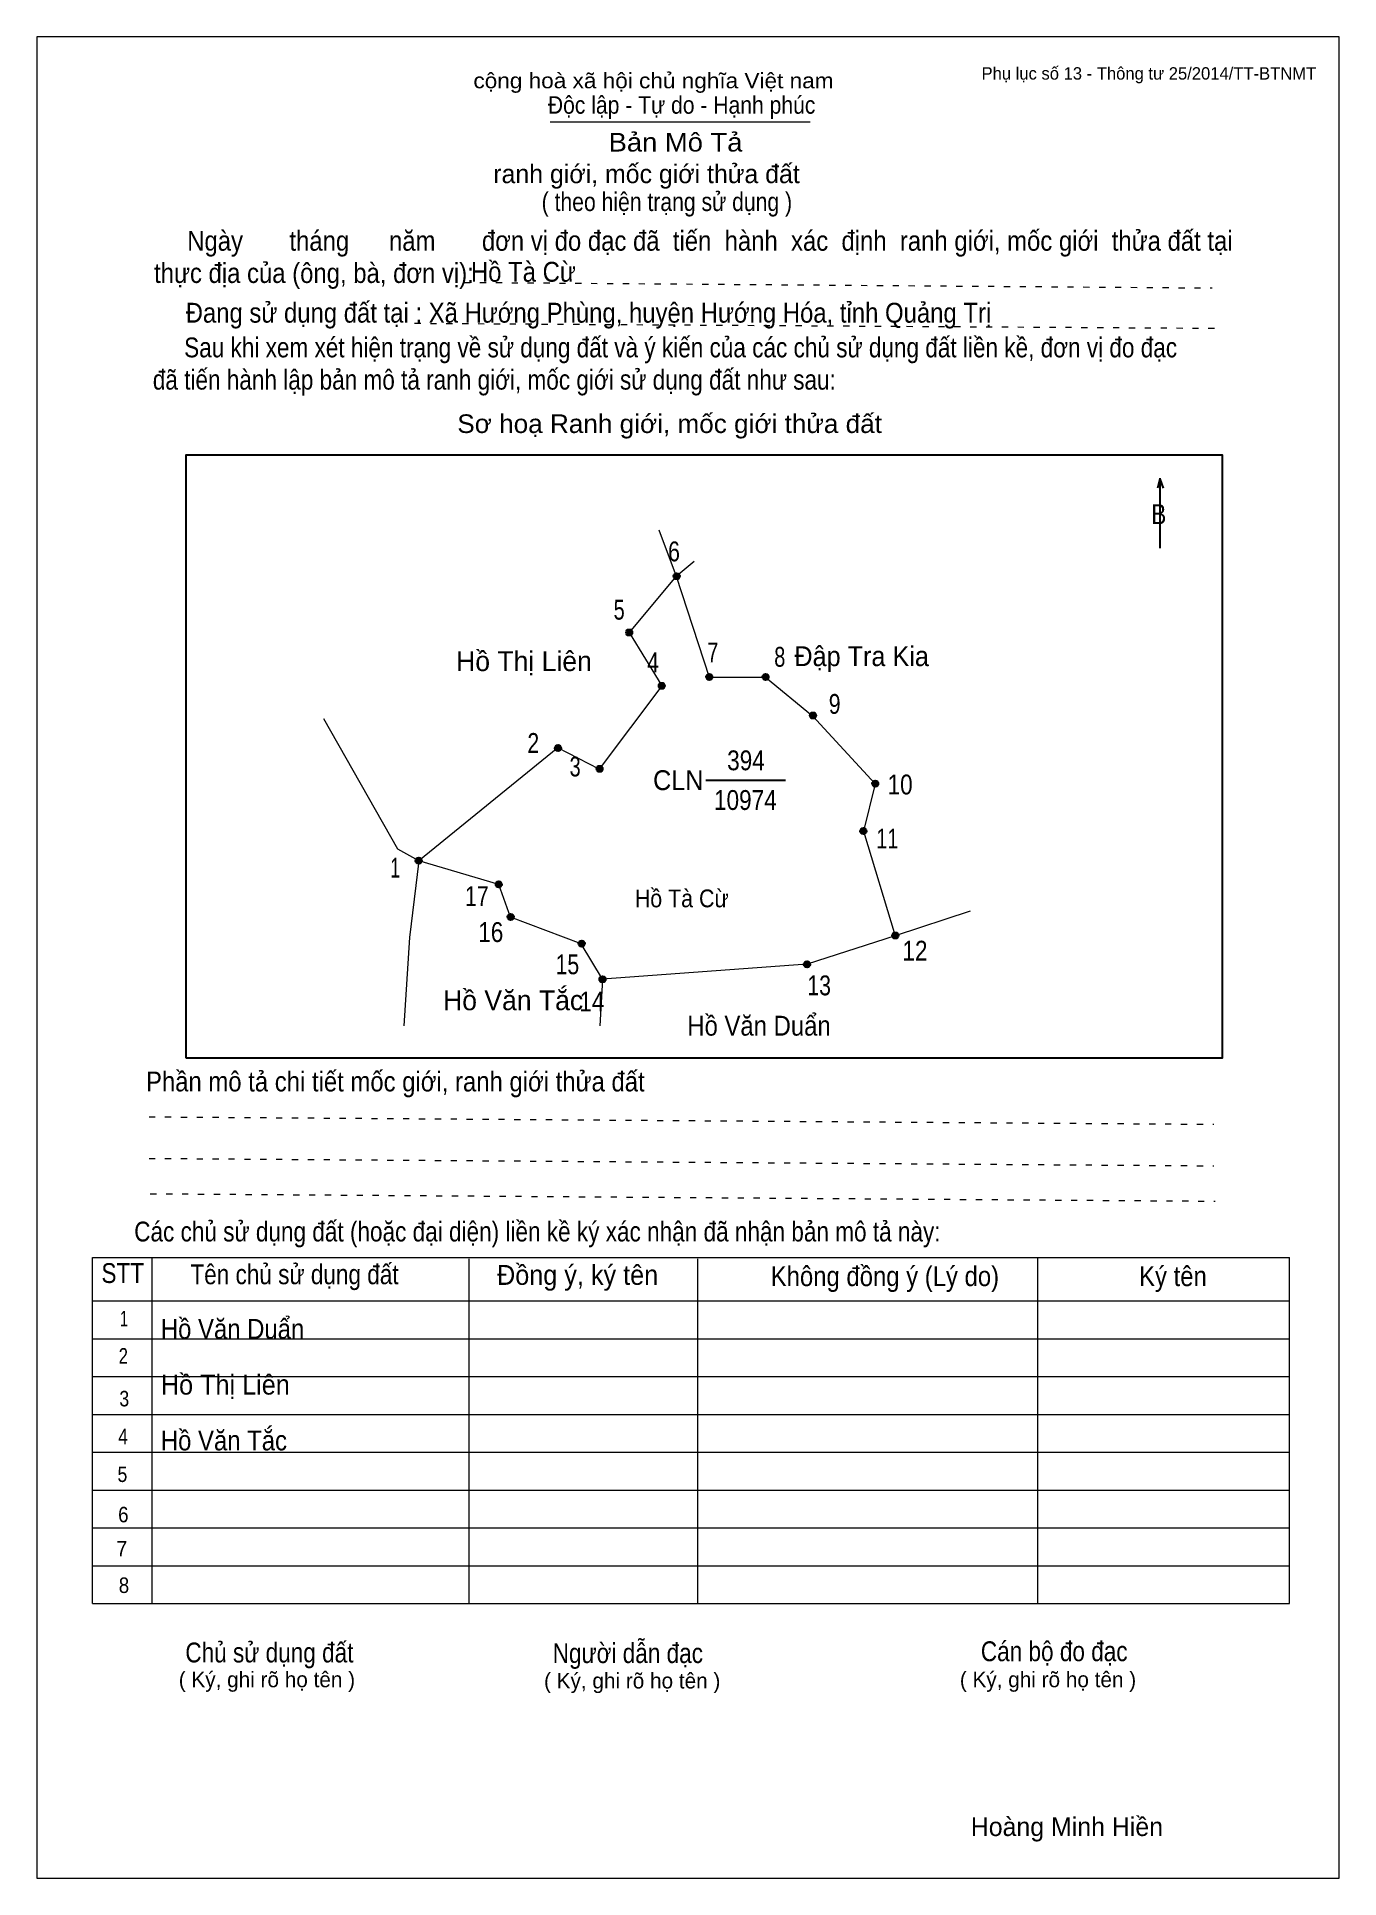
# Model space of a CAD drawing. Header units: centimetres. Extents: x 0 to 21, y 0 to 29.7.
import ezdxf
from ezdxf.enums import TextEntityAlignment as Align

# ---------------------------------------------------------------- set-up
doc = ezdxf.new("R2010")
doc.units = ezdxf.units.CM
doc.header["$LTSCALE"] = 0.13
doc.linetypes.add('DOTTED', pattern=[1.5, 0.3, -1.2])
for name, color, linetype, lineweight in [('1', 7, 'Continuous', 13), ('32', 7, 'Continuous', 25), ('33', 7, 'Continuous', 25), ('61', 7, 'Continuous', 13), ('62', 7, 'Continuous', 13)]:
    doc.layers.add(name, color=color, linetype=linetype, lineweight=lineweight)
for name, color, linetype in [('34', 7, 'Continuous'), ('45', 7, 'Continuous'), ('63', 7, 'Continuous')]:
    doc.layers.add(name, color=color, linetype=linetype)

msp = doc.modelspace()

# ---------------------------------------------------------------- hatches: boundary and pattern name
at = {"layer": '32'}
for points in [[(10.3664, 21, 1), (10.2664, 21, 1)], [(9.6017, 20.0919, 1), (9.5017, 20.0919, 1)], [(10.8921, 19.375, 1), (10.7921, 19.375, 1)], [(11.8002, 19.375, 1), (11.7002, 19.375, 1)], [(10.1274, 19.2316, 1), (10.0274, 19.2316, 1)], [(12.5649, 18.7537, 1), (12.4649, 18.7537, 1)], [(8.4546, 18.2279, 1), (8.3546, 18.2279, 1)], [(9.1238, 17.8934, 1), (9.0237, 17.8934, 1)], [(13.5686, 17.6544, 1), (13.4686, 17.6544, 1)], [(13.3774, 16.8897, 1), (13.2774, 16.8897, 1)], [(6.2083, 16.4118, 1), (6.1083, 16.4118, 1)], [(7.4988, 16.0294, 1), (7.3988, 16.0294, 1)], [(7.6899, 15.5037, 1), (7.5899, 15.5037, 1)], [(13.8922, 15.2045, 1), (13.7922, 15.2045, 1)], [(8.837, 15.0735, 1), (8.737, 15.0735, 1)], [(12.4693, 14.739, 1), (12.3693, 14.739, 1)], [(9.1715, 14.5, 1), (9.0715, 14.5, 1)]]:
    msp.add_hatch(color=256, dxfattribs=at).paths.add_polyline_path(points)

# ---------------------------------------------------------------- linework, layer by layer
at = {"layer": '1'}
msp.add_lwpolyline([(21, 0), (21, 29.7), (0, 29.7), (0, 0)], close=True, dxfattribs=at)
at = {"layer": '32'}
for centre in [(10.3164, 21), (9.5517, 20.0919), (10.8421, 19.375), (11.7502, 19.375), (10.0774, 19.2316), (12.5149, 18.7537), (8.4046, 18.2279), (9.0738, 17.8934), (13.5186, 17.6544), (13.3274, 16.8897), (6.1583, 16.4118), (7.4488, 16.0294), (7.6399, 15.5037), (13.8422, 15.2045), (8.787, 15.0735), (12.4193, 14.739), (9.1215, 14.5)]:
    msp.add_circle(centre, 0.05, dxfattribs=at)
at = {"layer": '33'}
msp.add_line((10.79, 17.71), (12.07, 17.71), dxfattribs=at)
at = {"layer": '61'}
for p, q in [((10.03, 21.75), (10.31, 21)), ((10.31, 21), (10.6, 21.24)), ((15.05, 15.6), (13.84, 15.2))]:
    msp.add_line(p, q, dxfattribs=at)
for points in [[(10.31, 21), (9.55, 20.09), (10.08, 19.23), (9.07, 17.89), (8.4, 18.23), (6.16, 16.41)], [(10.31, 21), (10.84, 19.37), (11.75, 19.37), (12.51, 18.75), (13.52, 17.65), (13.33, 16.89), (13.84, 15.2)], [(6.16, 16.41), (5.82, 16.6), (4.63, 18.7)], [(6.16, 16.41), (6.01, 15.17), (5.92, 13.75)], [(9.12, 14.5), (8.78, 15.07), (7.64, 15.5), (7.45, 16.03), (6.16, 16.41)], [(13.84, 15.2), (12.42, 14.74), (9.12, 14.5), (9.08, 13.75)]]:
    msp.add_lwpolyline(points, dxfattribs=at)
at = {"layer": '62'}
for p, q in [((8.28, 28.33), (12.47, 28.33)), ((0.9, 10.01), (20.2, 10.01)), ((0.9, 4.43), (0.9, 10.01)), ((1.86, 4.43), (1.86, 10.01)), ((6.97, 4.43), (6.97, 9.99)), ((10.66, 4.43), (10.66, 9.99)), ((16.14, 4.43), (16.14, 10.01)), ((20.2, 4.43), (20.2, 10.01)), ((0.9, 9.31), (20.2, 9.31)), ((0.9, 8.7), (20.2, 8.7)), ((0.9, 8.09), (20.2, 8.09)), ((0.9, 7.48), (20.2, 7.48)), ((0.9, 6.87), (20.2, 6.87)), ((0.9, 6.26), (20.2, 6.26)), ((0.9, 5.65), (20.2, 5.65)), ((0.9, 5.04), (20.2, 5.04)), ((0.9, 4.43), (20.2, 4.43))]:
    msp.add_line(p, q, dxfattribs=at)
at = {"layer": '62', "linetype": 'DOTTED'}
for p, q in [((6.89, 25.74), (18.95, 25.65)), ((6.09, 25.08), (19.04, 25)), ((1.81, 12.28), (18.98, 12.16)), ((1.81, 11.61), (18.98, 11.49)), ((1.83, 11.04), (19, 10.92))]:
    msp.add_line(p, q, dxfattribs=at)
at = {"layer": '62', "lineweight": 25}
for p, q in [((18.11, 22.58), (18.11, 21.45)), ((18.11, 22.57), (18.07, 22.42)), ((18.11, 22.57), (18.16, 22.42))]:
    msp.add_line(p, q, dxfattribs=at)
msp.add_lwpolyline([(2.4, 13.23), (19.12, 13.23), (19.12, 22.95), (2.4, 22.95)], close=True, dxfattribs=at)

# ---------------------------------------------------------------- texts
at = {"layer": '32'}
for s, width, p in [('6', 0.8, (10.275, 21.24)), ('5', 0.75, (9.39, 20.3)), ('7', 0.75, (10.9, 19.61)), ('4', 0.8, (9.935, 19.45)), ('8', 0.75, (11.98, 19.54)), ('9', 0.8, (12.865, 18.78)), ('2', 0.8, (8.005, 18.15)), ('3', 0.75, (8.68, 17.77)), ('10', 0.85, (13.92, 17.48)), ('11', 0.75, (13.715, 16.61)), ('1', 0.65, (5.78, 16.14)), ('17', 0.8, (7.095, 15.68)), ('16', 0.85, (7.32, 15.1)), ('15', 0.8, (8.555, 14.58)), ('12', 0.85, (14.16, 14.8)), ('13', 0.8, (12.615, 14.24)), ('14', 0.85, (8.95, 13.98))]:
    msp.add_text(s, height=0.32, dxfattribs=dict(at, width=width)).set_placement(p, align=Align.CENTER)
at = {"layer": '33'}
for s, p in [('Hồ Thị Liên', (7.855, 19.47)), ('Hồ Văn Tắc', (7.68, 14))]:
    msp.add_text(s, height=0.32, dxfattribs=at).set_placement(p, align=Align.CENTER)
for s, width, p in [('Đập Tra Kia', 0.95, (13.3, 19.55)), ('394', 0.85, (11.435, 17.87)), ('10974', 0.85, (11.425, 17.23)), ('Hồ Văn Duẩn', 0.9, (11.645, 13.59))]:
    msp.add_text(s, height=0.32, dxfattribs=dict(at, width=width)).set_placement(p, align=Align.CENTER)
at = {"layer": '33', "width": 0.95}
msp.add_text('CLN', height=0.32, dxfattribs=at).set_placement((10.75, 17.55), align=Align.RIGHT)
at = {"layer": '34'}
for s, width, p in [('Hồ Tà Cừ', 0.9, (7, 25.75)), ('Hồ Văn Duẩn', 0.9, (2, 8.7)), ('Hồ Thị Liên', 0.95, (2, 7.8)), ('Hồ Văn Tắc', 0.9, (2, 6.9))]:
    msp.add_text(s, height=0.32, dxfattribs=dict(at, width=width)).set_placement(p)
at = {"layer": '45', "width": 0.9}
msp.add_text('Hồ Tà Cừ', height=0.2867, dxfattribs=at).set_placement((10.4, 15.66), align=Align.CENTER)
at = {"layer": '62'}
for s, height, width, p in [('cộng hoà xã hội chủ nghĩa Việt nam', 0.2474, 1.1, (7.04, 28.87)), ('Độc lập - Tự do - Hạnh phúc', 0.2828, 0.9, (8.24, 28.46)), ('Bản Mô Tả', 0.3, 1.1, (9.22, 27.85)), ('( theo hiện trạng sử dụng )', 0.3, 0.85, (8.14, 26.89)), ('     Ngày       tháng      năm       đơn vị đo đạc đã  tiến  hành  xác  định  ranh giới, mốc giới  thửa đất tại ', 0.32, 0.9, (1.89, 26.25)), ('thực địa của (ông, bà, đơn vị): ', 0.32, 0.9, (1.89, 25.73)), ('Đang sử dụng đất tại : Xã Hướng Phùng, huyện Hướng Hóa, tỉnh Quảng Trị', 0.32, 0.9, (2.4, 25.09)), ('     Sau khi xem xét hiện trạng về sử dụng đất và ý kiến của các chủ sử dụng đất liền kề, đơn vị đo đạc ', 0.32, 0.85, (1.87, 24.53)), ('đã tiến hành lập bản mô tả ranh giới, mốc giới sử dụng đất như sau:', 0.32, 0.85, (1.87, 24.01)), ('Sơ hoạ Ranh giới, mốc giới thửa đất', 0.3, 1.05, (6.78, 23.31)), ('B', 0.32, 0.85, (17.97, 21.84)), ('Phần mô tả chi tiết mốc giới, ranh giới thửa đất ', 0.32, 0.9, (1.76, 12.69)), ('Các chủ sử dụng đất (hoặc đại diện) liền kề ký xác nhận đã nhận bản mô tả này:', 0.32, 0.85, (1.57, 10.27))]:
    msp.add_text(s, height=height, dxfattribs=dict(at, width=width)).set_placement(p)
msp.add_text('ranh giới, mốc giới thửa đất', height=0.3, dxfattribs=at).set_placement((7.36, 27.34))
for s, height, width, p in [('STT', 0.32, 0.85, (1.385, 9.6)), ('Tên chủ sử dụng đất', 0.32, 0.85, (4.155, 9.58)), ('Đồng ý, ký tên', 0.32, 0.95, (8.72, 9.57)), ('Không đồng ý (Lý do)', 0.32, 0.9, (13.675, 9.55)), ('Ký tên', 0.32, 0.9, (18.32, 9.55)), ('1', 0.25, 0.7, (1.405, 8.9)), ('2', 0.25, 0.8, (1.395, 8.3)), ('3', 0.25, 0.85, (1.41, 7.61)), ('4', 0.25, 0.85, (1.39, 7)), ('5', 0.25, 0.85, (1.38, 6.39)), ('6', 0.25, 0.9, (1.395, 5.74)), ('7', 0.25, 0.95, (1.37, 5.19)), ('8', 0.25, 0.9, (1.405, 4.6)), ('Người dẫn đạc', 0.32, 0.85, (9.53, 3.47)), ('Chủ sử dụng đất', 0.32, 0.85, (3.75, 3.48)), ('Cán bộ đo đạc', 0.32, 0.85, (16.405, 3.5))]:
    msp.add_text(s, height=height, dxfattribs=dict(at, width=width)).set_placement(p, align=Align.CENTER)
for p in [(3.71, 3.08), (9.6, 3.06), (16.305, 3.08)]:
    msp.add_text('( Ký, ghi rõ họ tên )', height=0.25, dxfattribs=at).set_placement(p, align=Align.CENTER)
at = {"layer": '63'}
msp.add_text('Phụ lục số 13 - Thông tư 25/2014/TT-BTNMT', height=0.2, dxfattribs=at).set_placement((20.63, 29.01), align=Align.RIGHT)
msp.add_text('Hoàng Minh Hiền', height=0.3, dxfattribs=at).set_placement((16.61, 0.68), align=Align.CENTER)

doc.saveas('drawing.dxf')
